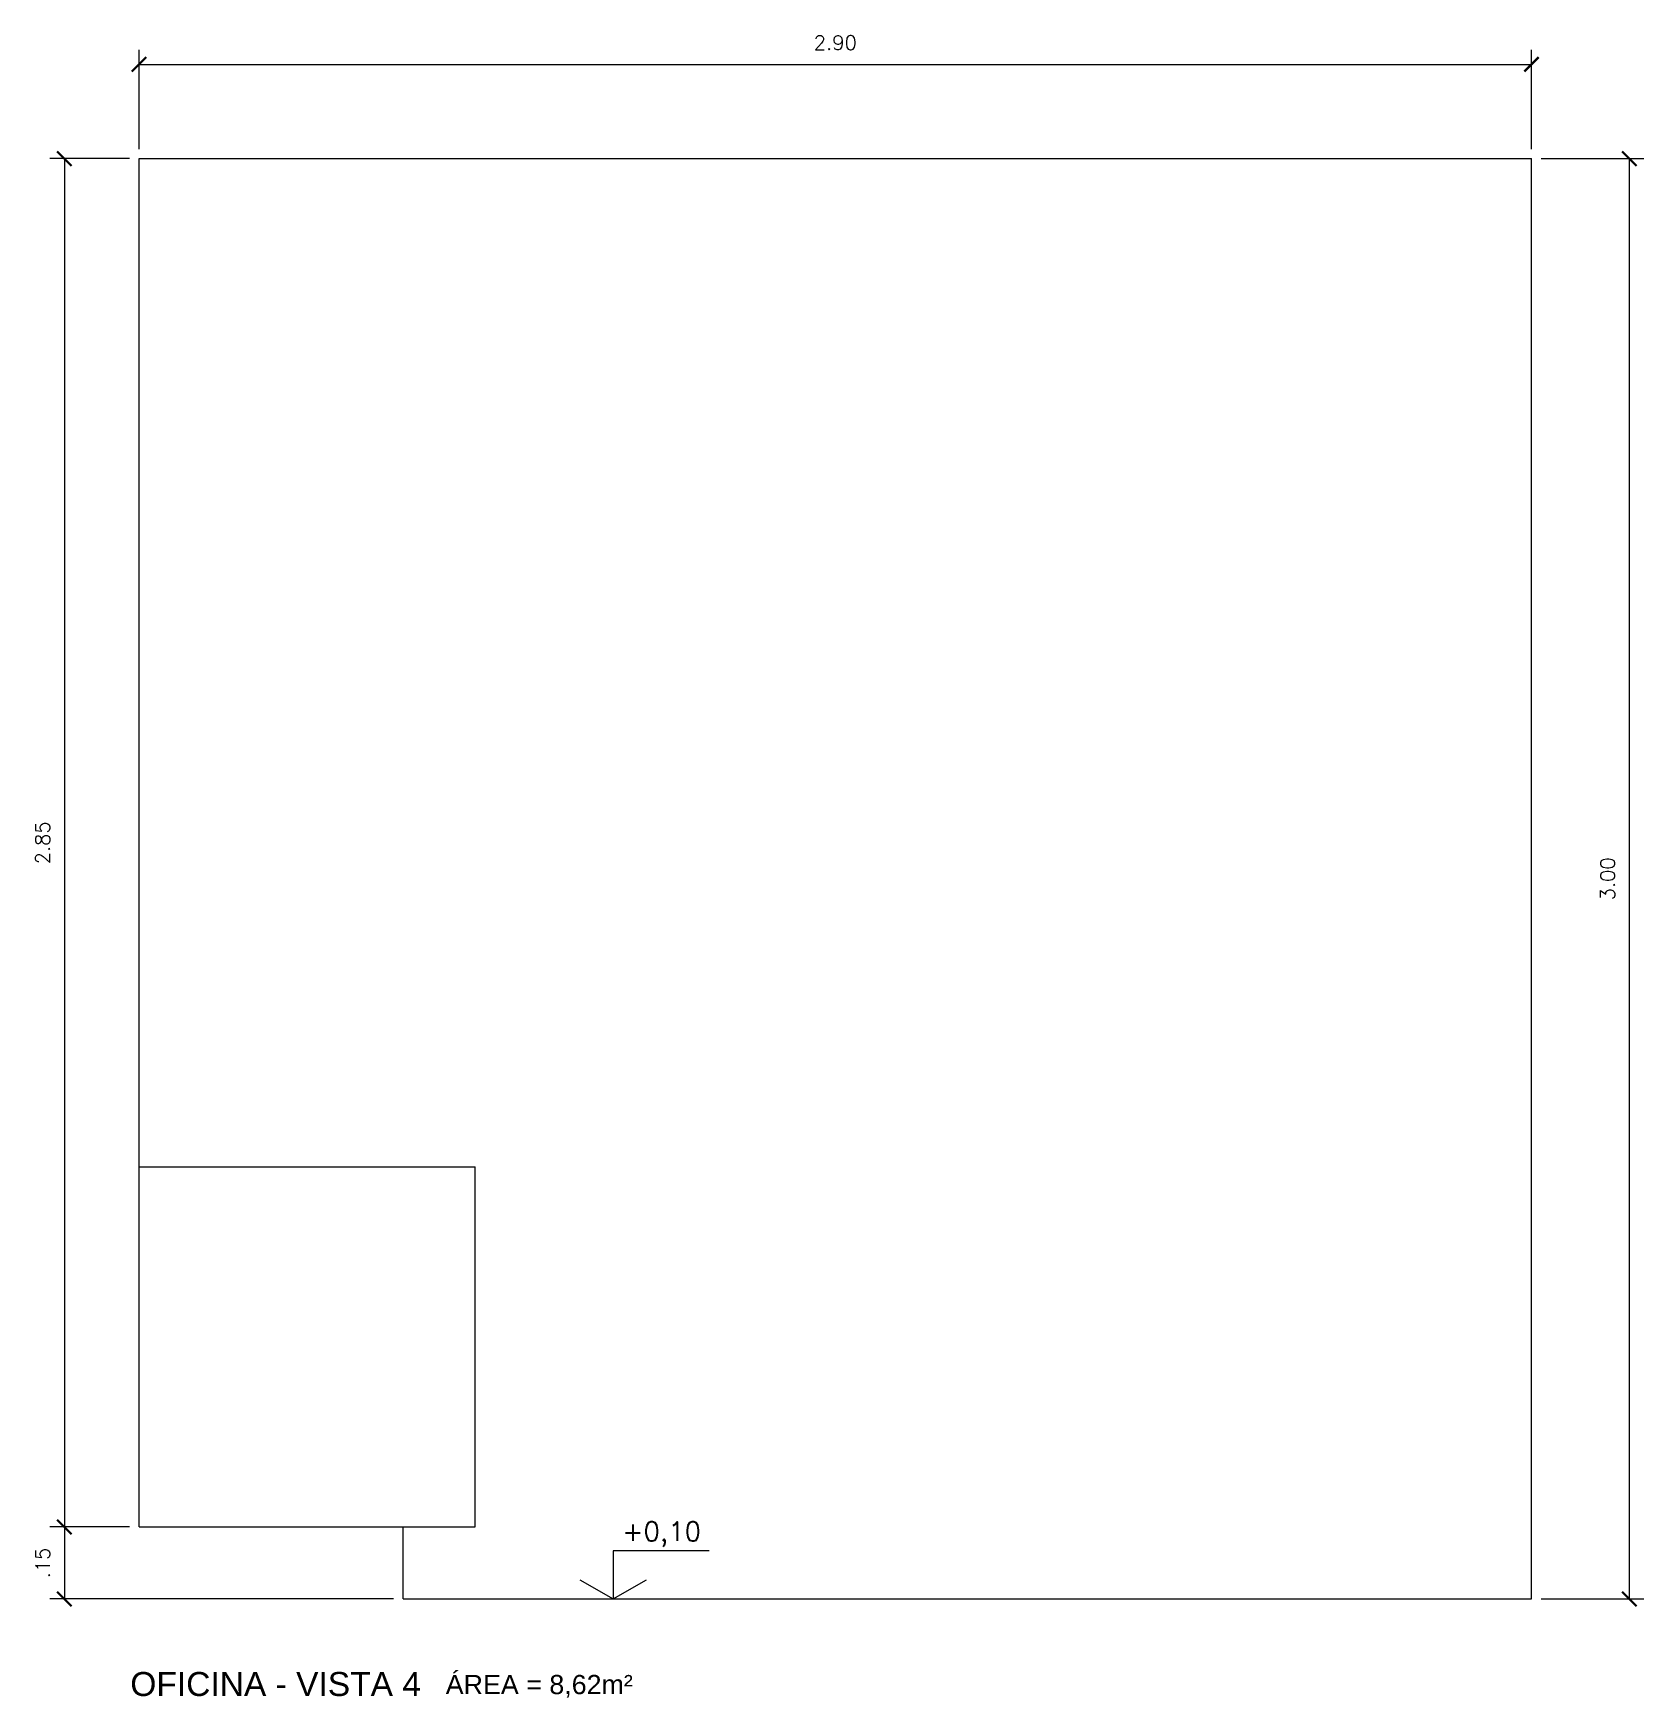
# Model space of a CAD drawing. Header units: millimetres. Extents: x 1 to 250, y 10 to 22.
# Drawn here: x 159.178 to 162.532, y 18.085 to 21.552 of the extents above; entities that cross this region are included whole.
import ezdxf

# ---------------------------------------------------------------- set-up
doc = ezdxf.new("R2010")
doc.units = ezdxf.units.MM
for name, color, linetype in [('COTAS', 1, 'Continuous'), ('LVISTA02', 1, 'Continuous'), ('NOTAS', 2, 'Continuous'), ('REVEST', 2, 'Continuous')]:
    doc.layers.add(name, color=color, linetype=linetype)
doc.styles.add('60-20', font='romans.shx', dxfattribs={"height": 0.03})
doc.styles.add('60-50', font='romans.shx', dxfattribs={"height": 0.075})
doc.styles.add('80-20', font='romans.shx', dxfattribs={"height": 0.04})
doc.styles.add('ARIAL', font='arial.ttf', dxfattribs={"height": 0.05})
doc.dimstyles.new('20', dxfattribs={"dimtxt": 0.1, "dimasz": 0.075, "dimexe": 0.075, "dimexo": 0.05, "dimgap": 0.075, "dimtad": 1, "dimzin": 4, "dimdsep": 46, "dimtxsty": '60-50', "dimblk1": 'ARCHTICK', "dimblk2": 'ARCHTICK', "dimsah": 1, "dimcen": 2.5, "dimclrt": 3, "dimadec": 0, "dimazin": 0, "dimtfac": 1, "dimtmove": 2, "dimatfit": 3, "dimldrblk": 'ARCHTICK', "dimfxl": 1, "dimarcsym": 0})

# ---------------------------------------------------------------- blocks, each defined once
blk = doc.blocks.new('_ARCHTICK')
at = {"color": 0, "linetype": 'ByBlock', "const_width": 0.15}
blk.add_lwpolyline([(-0.5, -0.5), (0.5, 0.5)], dxfattribs=at)
blk = doc.blocks.new('*D82')
at = {"color": 0, "linetype": 'ByBlock'}
for p, q in [((159.3978, 21.3109), (159.3978, 21.5173)), ((162.2978, 21.3109), (162.2978, 21.5173)), ((159.3978, 21.4873), (162.2978, 21.4873))]:
    blk.add_line(p, q, dxfattribs=at)
at = {"layer": 'DEFPOINTS', "color": 0, "linetype": 'ByBlock'}
for p in [(162.2978, 21.4873), (159.3978, 21.2909), (162.2978, 21.2909)]:
    blk.add_point(p, dxfattribs=at)
at = {"color": 0, "linetype": 'ByBlock', "xscale": 0.03, "yscale": 0.03, "zscale": 0.03, "rotation": 180}
blk.add_blockref('_ARCHTICK', (159.3978, 21.4873), dxfattribs=at)
at = {"color": 0, "linetype": 'ByBlock', "xscale": 0.03, "yscale": 0.03, "zscale": 0.03}
blk.add_blockref('_ARCHTICK', (162.2978, 21.4873), dxfattribs=at)
at = {"color": 3, "linetype": 'ByBlock', "insert": (160.8478, 21.5323), "char_height": 0.03, "attachment_point": 5, "style": '60-20'}
blk.add_mtext('2.90', dxfattribs=at)
blk = doc.blocks.new('*D223')
at = {"color": 0, "linetype": 'ByBlock'}
for p, q in [((159.3778, 21.2909), (159.2122, 21.2909)), ((159.2422, 21.2909), (159.2422, 18.4409)), ((159.3778, 18.4409), (159.2122, 18.4409))]:
    blk.add_line(p, q, dxfattribs=at)
at = {"layer": 'DEFPOINTS', "color": 0, "linetype": 'ByBlock'}
for p in [(159.3978, 21.2909), (159.2422, 18.4409), (159.3978, 18.4409)]:
    blk.add_point(p, dxfattribs=at)
at = {"color": 0, "linetype": 'ByBlock', "xscale": 0.03, "yscale": 0.03, "zscale": 0.03}
for p, rotation in [((159.2422, 21.2909), 90), ((159.2422, 18.4409), 270)]:
    blk.add_blockref('_ARCHTICK', p, dxfattribs=dict(at, rotation=rotation))
at = {"color": 3, "linetype": 'ByBlock', "insert": (159.1972, 19.8659), "char_height": 0.03, "attachment_point": 5, "rotation": 90, "style": '60-20'}
blk.add_mtext('2.85', dxfattribs=at)
blk = doc.blocks.new('*D224')
at = {"color": 0, "linetype": 'ByBlock'}
for p, q in [((159.2422, 18.4409), (159.2422, 18.2909)), ((159.9278, 18.2909), (159.2122, 18.2909))]:
    blk.add_line(p, q, dxfattribs=at)
at = {"layer": 'DEFPOINTS', "color": 0, "linetype": 'ByBlock'}
for p in [(159.3978, 18.4409), (159.2422, 18.2909), (159.9478, 18.2909)]:
    blk.add_point(p, dxfattribs=at)
at = {"color": 0, "linetype": 'ByBlock', "xscale": 0.03, "yscale": 0.03, "zscale": 0.03}
for p, rotation in [((159.2422, 18.4409), 90), ((159.2422, 18.2909), 270)]:
    blk.add_blockref('_ARCHTICK', p, dxfattribs=dict(at, rotation=rotation))
at = {"color": 3, "linetype": 'ByBlock', "insert": (159.1972, 18.3659), "char_height": 0.03, "attachment_point": 5, "rotation": 90, "style": '60-20'}
blk.add_mtext('.15', dxfattribs=at)
blk = doc.blocks.new('*D225')
at = {"color": 0, "linetype": 'ByBlock'}
for p, q in [((162.3178, 21.2909), (162.5316, 21.2909)), ((162.5016, 21.2909), (162.5016, 18.2909)), ((162.3178, 18.2909), (162.5316, 18.2909))]:
    blk.add_line(p, q, dxfattribs=at)
at = {"layer": 'DEFPOINTS', "color": 0, "linetype": 'ByBlock'}
for p in [(162.2978, 21.2909), (162.2978, 18.2909), (162.5016, 18.2909)]:
    blk.add_point(p, dxfattribs=at)
at = {"color": 0, "linetype": 'ByBlock', "xscale": 0.03, "yscale": 0.03, "zscale": 0.03}
for p, rotation in [((162.5016, 21.2909), 90), ((162.5016, 18.2909), 270)]:
    blk.add_blockref('_ARCHTICK', p, dxfattribs=dict(at, rotation=rotation))
at = {"color": 3, "linetype": 'ByBlock', "insert": (162.4566, 19.7909), "char_height": 0.03, "attachment_point": 5, "rotation": 90, "style": '60-20'}
blk.add_mtext('3.00', dxfattribs=at)

msp = doc.modelspace()

# ---------------------------------------------------------------- linework, layer by layer
at = {"layer": 'LVISTA02'}
for p, q in [((159.3978, 19.1909), (160.0978, 19.1909)), ((160.0978, 18.4409), (160.0978, 19.1909)), ((159.9478, 18.4409), (160.0978, 18.4409))]:
    msp.add_line(p, q, dxfattribs=at)
at = {"layer": 'NOTAS'}
msp.add_lwpolyline([(160.5853, 18.3909), (160.3853, 18.3909), (160.3853, 18.2909)], dxfattribs=at)
at = {"layer": 'NOTAS', "color": 3}
msp.add_lwpolyline([(160.316, 18.3309), (160.3853, 18.2909), (160.4546, 18.3309)], dxfattribs=at)
at = {"layer": 'REVEST'}
for p, q in [((159.3978, 18.4409), (159.3978, 21.2909)), ((159.3978, 21.2909), (162.2978, 21.2909)), ((162.2978, 18.2909), (162.2978, 21.2909)), ((159.3978, 18.4409), (159.9478, 18.4409)), ((159.9478, 18.2909), (159.9478, 18.4409)), ((159.9478, 18.2909), (162.2978, 18.2909))]:
    msp.add_line(p, q, dxfattribs=at)

# ---------------------------------------------------------------- texts
at = {"layer": 'NOTAS', "color": 3, "style": '80-20'}
msp.add_text('+0,10', height=0.04, dxfattribs=at).set_placement((160.4039, 18.4117))
at = {"layer": 'NOTAS', "style": 'ARIAL'}
for s, height, p in [('OFICINA - VISTA 4', 0.05, (159.3796, 18.0888)), ('ÁREA = 8,62m²', 0.04, (160.0365, 18.0927))]:
    msp.add_text(s, height=height, dxfattribs=at).set_placement(p)

# ---------------------------------------------------------------- dimensions: what is measured, and where the dimension line sits
at = {"layer": 'COTAS'}
dim = msp.add_linear_dim(base=(162.2978, 21.4873), p1=(159.3978, 21.2909), p2=(162.2978, 21.2909), dimstyle='20', override={"dimtxt": 0.02, "dimasz": 0.03, "dimexe": 0.03, "dimexo": 0.02, "dimgap": 0.03, "dimtxsty": '60-20'}, dxfattribs=at)
dim.commit()
dim.dimension.update_dxf_attribs({"geometry": '*D82', "text_midpoint": (160.8478, 21.5323)})
for base, p1, p2, override, picture, middle in [((159.2422, 18.4409), (159.3978, 21.2909), (159.3978, 18.4409), {"dimtxt": 0.02, "dimasz": 0.03, "dimexe": 0.03, "dimexo": 0.02, "dimgap": 0.03, "dimtxsty": '60-20'}, '*D223', (159.1972, 19.8659)), ((159.2422, 18.2909), (159.3978, 18.4409), (159.9478, 18.2909), {"dimtxt": 0.02, "dimasz": 0.03, "dimexe": 0.03, "dimexo": 0.02, "dimgap": 0.03, "dimtxsty": '60-20', "dimse1": 1}, '*D224', (159.1972, 18.3659))]:
    dim = msp.add_linear_dim(base=base, p1=p1, p2=p2, angle=90, dimstyle='20', override=override, dxfattribs=at)
    dim.commit()
    dim.dimension.update_dxf_attribs({"geometry": picture, "text_midpoint": middle})
dim = msp.add_aligned_dim(p1=(162.2978, 21.2909), p2=(162.2978, 18.2909), distance=0.2038, dimstyle='20', override={"dimtxt": 0.02, "dimasz": 0.03, "dimexe": 0.03, "dimexo": 0.02, "dimgap": 0.03, "dimtxsty": '60-20'}, dxfattribs=at)
dim.commit()
dim.dimension.update_dxf_attribs({"geometry": '*D225', "text_midpoint": (162.4566, 19.7909)})

doc.saveas('drawing.dxf')
